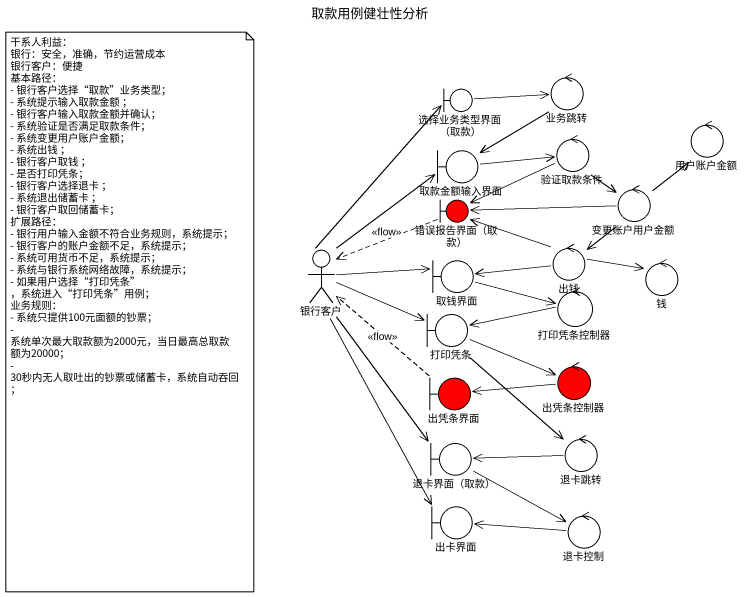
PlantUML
@startuml
title 取款用例健壮性分析
boundary "选择业务类型界面（取款）" as 选择业务类型界面_取款
control 业务跳转
boundary 取款金额输入界面
control 验证取款条件
control 用户账户金额
boundary "错误报告界面（取款）" as 错误报告界面_取款 #FF0000
control 变更账户用户金额
actor 银行客户
boundary 取钱界面
control 出钱
control 钱
boundary 打印凭条
control 打印凭条控制器
control 出凭条控制器 #FF0000
boundary 出凭条界面 #FF0000
boundary "退卡界面（取款）" as 退卡界面_取款
control 退卡跳转
boundary 出卡界面
control 退卡控制
选择业务类型界面_取款 -right-> 业务跳转
业务跳转 --> 取款金额输入界面
取款金额输入界面 -right-> 验证取款条件
验证取款条件 -left-> 错误报告界面_取款
验证取款条件 --> 变更账户用户金额
错误报告界面_取款 .left.> 银行客户 : <<flow>>
变更账户用户金额 -up-> 用户账户金额
变更账户用户金额 -left-> 错误报告界面_取款
变更账户用户金额 --> 出钱
银行客户 -up-> 选择业务类型界面_取款
银行客户 -up-> 取款金额输入界面
银行客户 -right-> 取钱界面
银行客户 -right-> 打印凭条
银行客户 --> 退卡界面_取款
银行客户 --> 出卡界面
取钱界面 -right-> 打印凭条控制器
出钱 -left-> 错误报告界面_取款
出钱 -left-> 取钱界面
出钱 -right-> 钱
打印凭条 -right-> 出凭条控制器
打印凭条 --> 退卡跳转
打印凭条控制器 -left-> 打印凭条
出凭条控制器 -left-> 出凭条界面
出凭条界面 .up.> 银行客户 : <<flow>>
退卡界面_取款 -right-> 退卡控制
退卡跳转 -left-> 退卡界面_取款
退卡控制 -left-> 出卡界面
note as N1
  干系人利益：
  银行：安全，准确，节约运营成本
  银行客户：便捷
  基本路径：
  - 银行客户选择“取款”业务类型；
  - 系统提示输入取款金额 ；
  - 银行客户输入取款金额并确认；
  - 系统验证是否满足取款条件；
  - 系统变更用户账户金额；
  - 系统出钱 ；
  - 银行客户取钱 ；
  - 是否打印凭条；
  - 银行客户选择退卡 ；
  - 系统退出储蓄卡 ；
  - 银行客户取回储蓄卡；
  扩展路径：
  - 银行用户输入金额不符合业务规则，系统提示；
  - 银行客户的账户金额不足，系统提示；
  - 系统可用货币不足，系统提示；
  - 系统与银行系统网络故障，系统提示；
  - 如果用户选择“打印凭条” ，系统进入“打印凭条”用例；
  业务规则：
  - 系统只提供100元面额的钞票；
  - 系统单次最大取款额为2000元，当日最高总取款额为20000；
  - 30秒内无人取吐出的钞票或储蓄卡，系统自动吞回；
end note
@enduml
